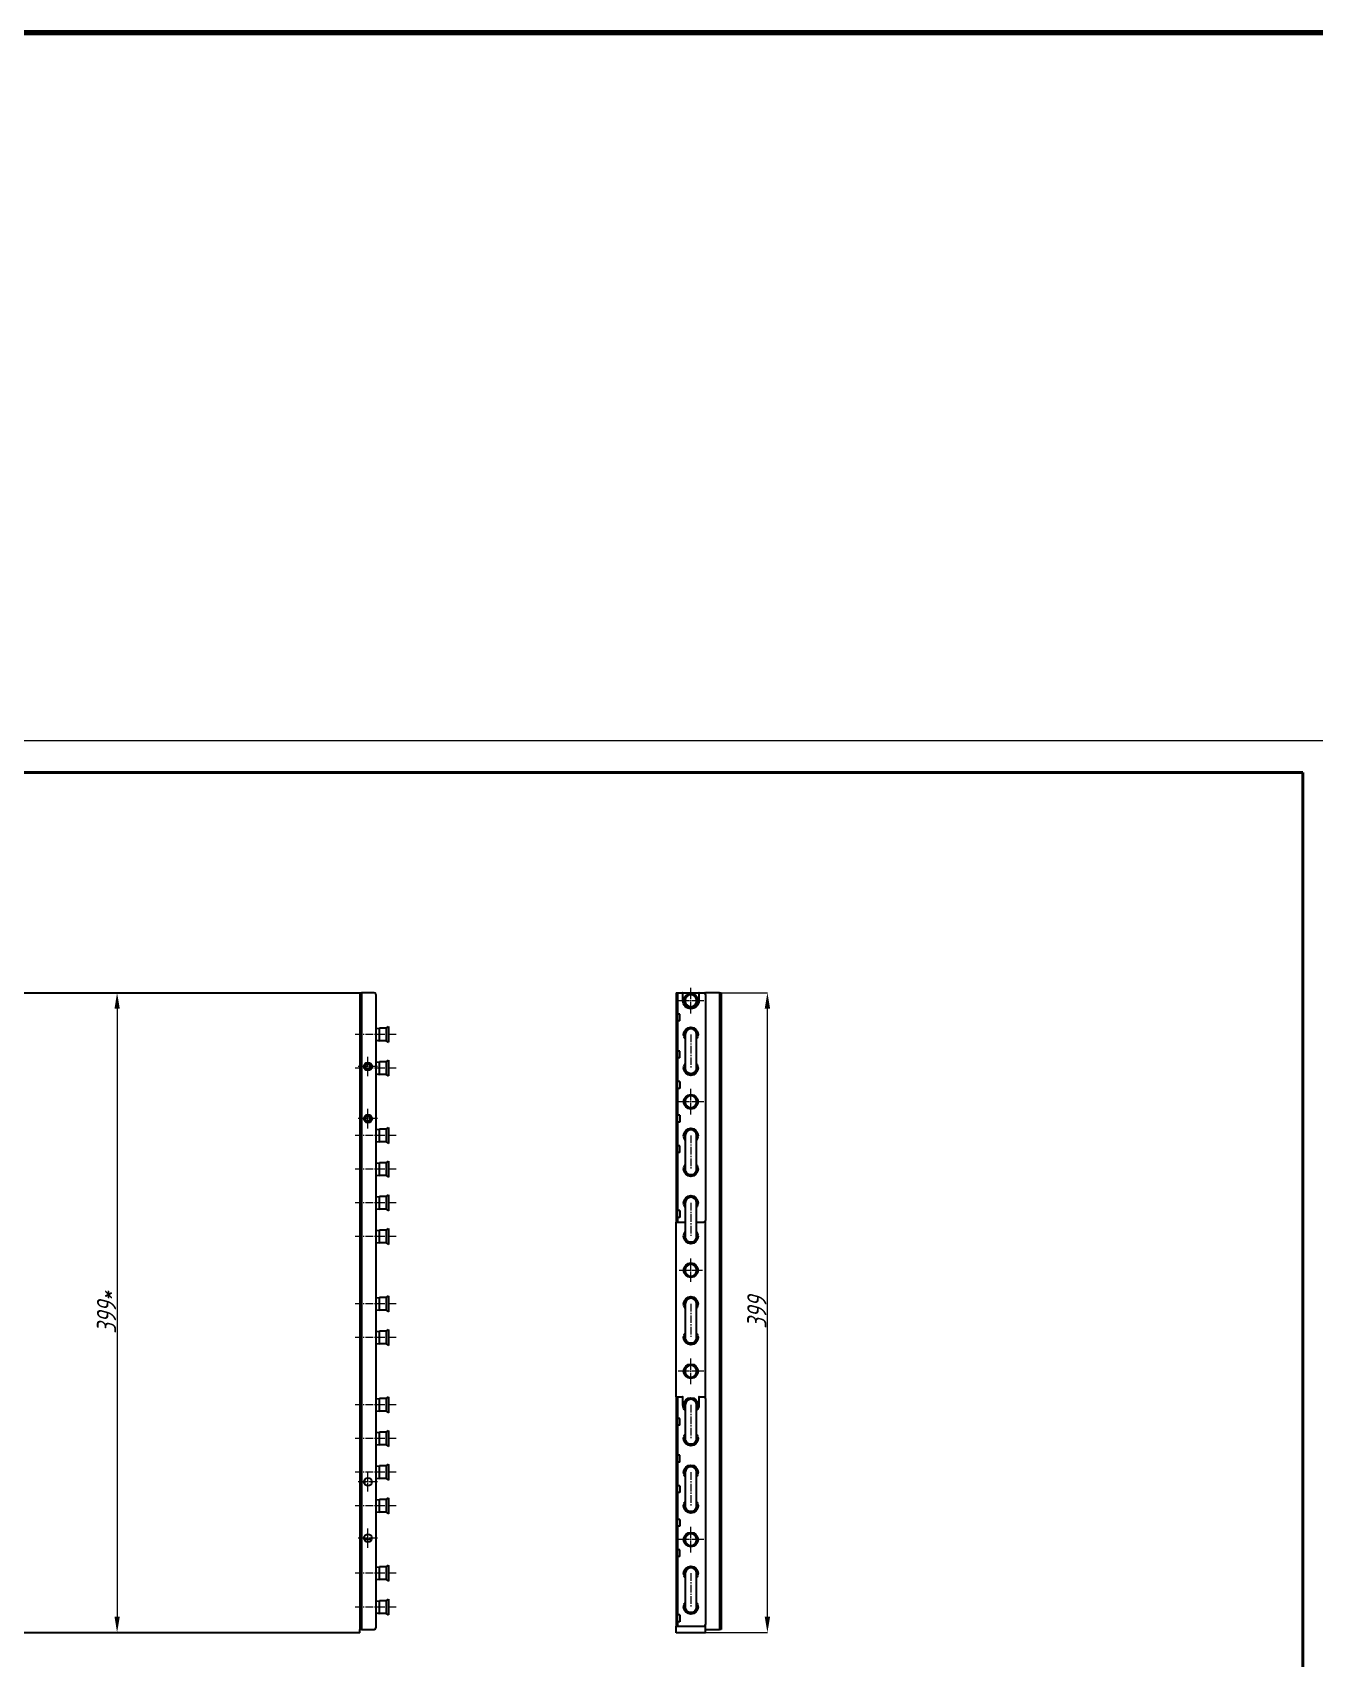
# Model space of a CAD drawing. Header units: millimetres. Extents: x 937859 to 970574, y 987894 to 996517.
# Drawn here: x 940731 to 941530, y 990925 to 991939 of the extents above; entities that cross this region are included whole.
import ezdxf

# ---------------------------------------------------------------- set-up
doc = ezdxf.new("R2010")
doc.units = ezdxf.units.MM
doc.header["$LTSCALE"] = 0.5
for name, pattern in [('CENTER2', [28.575, 19.05, -3.175, 3.175, -3.175]), ('K5LT_BASIC', [0]), ('K5LT_THIN', [0])]:
    doc.linetypes.add(name, pattern=pattern)
for name, color, linetype, lineweight in [('MD_Visible', 7, 'Continuous', 25), ('MD_Visible Narrow', 7, 'Continuous', 25), ('MD_Видимые', 7, 'Continuous', 25)]:
    doc.layers.add(name, color=color, linetype=linetype, lineweight=lineweight)
doc.styles.add('SPRKN023066', font='GOST_A.TTF', dxfattribs={"width": 0.955, "oblique": 15, "height": 12})
doc.dimstyles.new('SPRKN023066', dxfattribs={"dimtxt": 12, "dimasz": 10, "dimexe": 0.1, "dimexo": 0, "dimtad": 1, "dimtxsty": 'SPRKN023066', "dimcen": 2.5, "dimadec": 0, "dimazin": 0, "dimtfac": 1, "dimtmove": 0, "dimatfit": 3, "dimfxl": 1, "dimlwd": 9, "dimlwe": 9, "dimarcsym": 0})

# ---------------------------------------------------------------- blocks, each defined once
blk = doc.blocks.new('*D481')
at = {"color": 0, "lineweight": 9, "transparency": 16777216}
for p, q in [((940783.3, 991340.2), (940783.4, 991340.2)), ((940783.3, 991330.2), (940783.3, 990951.2)), ((940783.3, 990941.2), (940783.4, 990941.2))]:
    blk.add_line(p, q, dxfattribs=at)
at = {"color": 0, "lineweight": 5, "transparency": 16777216}
for points in [[(940781.7, 991330.2), (940785, 991330.2), (940783.3, 991340.2)], [(940781.7, 990951.2), (940785, 990951.2), (940783.3, 990941.2)]]:
    blk.add_solid(points, dxfattribs=at)
at = {"layer": 'Defpoints', "color": 0, "lineweight": 5, "transparency": 16777216}
for p in [(940783.3, 991340.2), (940783.3, 990941.2), (940783.3, 990941.2)]:
    blk.add_point(p, dxfattribs=at)
at = {"color": 0, "transparency": 16777216, "insert": (940776.7, 991140.7), "char_height": 12, "attachment_point": 5, "rotation": 90, "style": 'SPRKN023066'}
blk.add_mtext('399*', dxfattribs=at)
blk = doc.blocks.new('*D483')
at = {"color": 0, "lineweight": 9, "transparency": 16777216}
for p, q in [((941159.1, 991340.2), (941189, 991340.2)), ((941188.9, 990951.2), (941188.9, 991330.2)), ((941150.3, 990941.2), (941189, 990941.2))]:
    blk.add_line(p, q, dxfattribs=at)
at = {"color": 0, "lineweight": 5, "transparency": 16777216}
for points in [[(941187.2, 991330.2), (941190.6, 991330.2), (941188.9, 991340.2)], [(941187.2, 990951.2), (941190.6, 990951.2), (941188.9, 990941.2)]]:
    blk.add_solid(points, dxfattribs=at)
at = {"layer": 'Defpoints', "color": 0, "lineweight": 5, "transparency": 16777216}
for p in [(941159.1, 991340.2), (941188.9, 991340.2), (941150.3, 990941.2)]:
    blk.add_point(p, dxfattribs=at)
at = {"color": 0, "transparency": 16777216, "insert": (941182.3, 991140.7), "char_height": 12, "attachment_point": 5, "rotation": 90, "style": 'SPRKN023066'}
blk.add_mtext('399', dxfattribs=at)
blk = doc.blocks.new('*U570')
at = {"color": 0, "linetype": 'CENTER2', "lineweight": 5, "transparency": 16777216}
for p, q in [((-6.05, 0), (-0.51, 0)), ((0, 0.51), (0, 6.05)), ((0.51, 0), (6.05, 0)), ((0, -6.05), (0, -0.51))]:
    blk.add_line(p, q, dxfattribs=at)
at = {"color": 0, "linetype": 'Continuous', "lineweight": 5, "transparency": 16777216}
for p, q in [((-0.255, 0), (0.255, 0)), ((0, -0.255), (0, 0.255))]:
    blk.add_line(p, q, dxfattribs=at)
blk = doc.blocks.new('*U571')
at = {"color": 0, "linetype": 'CENTER2', "lineweight": 5, "transparency": 16777216}
for p, q in [((-6.05, 0), (-0.51, 0)), ((0, 0.51), (0, 6.05)), ((0.51, 0), (6.05, 0)), ((0, -6.05), (0, -0.51))]:
    blk.add_line(p, q, dxfattribs=at)
at = {"color": 0, "linetype": 'Continuous', "lineweight": 5, "transparency": 16777216}
for p, q in [((-0.255, 0), (0.255, 0)), ((0, -0.255), (0, 0.255))]:
    blk.add_line(p, q, dxfattribs=at)
blk = doc.blocks.new('*U572')
at = {"color": 0, "linetype": 'CENTER2', "lineweight": 5, "transparency": 16777216}
for p, q in [((-6.05, 0), (-0.51, 0)), ((0, 0.51), (0, 6.05)), ((0.51, 0), (6.05, 0)), ((0, -6.05), (0, -0.51))]:
    blk.add_line(p, q, dxfattribs=at)
at = {"color": 0, "linetype": 'Continuous', "lineweight": 5, "transparency": 16777216}
for p, q in [((-0.255, 0), (0.255, 0)), ((0, -0.255), (0, 0.255))]:
    blk.add_line(p, q, dxfattribs=at)
blk = doc.blocks.new('*U573')
at = {"color": 0, "linetype": 'CENTER2', "lineweight": 5, "transparency": 16777216}
for p, q in [((-6.05, 0), (-0.51, 0)), ((0, 0.51), (0, 6.05)), ((0.51, 0), (6.05, 0)), ((0, -6.05), (0, -0.51))]:
    blk.add_line(p, q, dxfattribs=at)
at = {"color": 0, "linetype": 'Continuous', "lineweight": 5, "transparency": 16777216}
for p, q in [((-0.255, 0), (0.255, 0)), ((0, -0.255), (0, 0.255))]:
    blk.add_line(p, q, dxfattribs=at)
blk = doc.blocks.new('*U574')
at = {"color": 0, "linetype": 'CENTER2', "lineweight": 5, "transparency": 16777216}
for p, q in [((-8, 0), (-0.9, 0)), ((0, 0.9), (0, 8)), ((0.9, 0), (8, 0)), ((0, -8), (0, -0.9))]:
    blk.add_line(p, q, dxfattribs=at)
at = {"color": 0, "linetype": 'Continuous', "lineweight": 5, "transparency": 16777216}
for p, q in [((-0.45, 0), (0.45, 0)), ((0, -0.45), (0, 0.45))]:
    blk.add_line(p, q, dxfattribs=at)
blk = doc.blocks.new('*U575')
at = {"color": 0, "linetype": 'CENTER2', "lineweight": 5, "transparency": 16777216}
for p, q in [((-8, 0), (-0.9, 0)), ((0, 0.9), (0, 8)), ((0.9, 0), (8, 0)), ((0, -8), (0, -0.9))]:
    blk.add_line(p, q, dxfattribs=at)
at = {"color": 0, "linetype": 'Continuous', "lineweight": 5, "transparency": 16777216}
for p, q in [((-0.45, 0), (0.45, 0)), ((0, -0.45), (0, 0.45))]:
    blk.add_line(p, q, dxfattribs=at)
blk = doc.blocks.new('*U576')
at = {"color": 0, "linetype": 'CENTER2', "lineweight": 5, "transparency": 16777216}
for p, q in [((-7.2, 0), (-0.74, 0)), ((0, 0.74), (0, 7.2)), ((0.74, 0), (7.2, 0)), ((0, -7.2), (0, -0.74))]:
    blk.add_line(p, q, dxfattribs=at)
at = {"color": 0, "linetype": 'Continuous', "lineweight": 5, "transparency": 16777216}
for p, q in [((-0.37, 0), (0.37, 0)), ((0, -0.37), (0, 0.37))]:
    blk.add_line(p, q, dxfattribs=at)
blk = doc.blocks.new('*U577')
at = {"color": 0, "linetype": 'CENTER2', "lineweight": 5, "transparency": 16777216}
for p, q in [((-8, 0), (-0.9, 0)), ((0, 0.9), (0, 8)), ((0.9, 0), (8, 0)), ((0, -8), (0, -0.9))]:
    blk.add_line(p, q, dxfattribs=at)
at = {"color": 0, "linetype": 'Continuous', "lineweight": 5, "transparency": 16777216}
for p, q in [((-0.45, 0), (0.45, 0)), ((0, -0.45), (0, 0.45))]:
    blk.add_line(p, q, dxfattribs=at)
blk = doc.blocks.new('*U578')
at = {"color": 0, "linetype": 'CENTER2', "lineweight": 5, "transparency": 16777216}
for p, q in [((-8, 0), (-0.9, 0)), ((0, 0.9), (0, 8)), ((0.9, 0), (8, 0)), ((0, -8), (0, -0.9))]:
    blk.add_line(p, q, dxfattribs=at)
at = {"color": 0, "linetype": 'Continuous', "lineweight": 5, "transparency": 16777216}
for p, q in [((-0.45, 0), (0.45, 0)), ((0, -0.45), (0, 0.45))]:
    blk.add_line(p, q, dxfattribs=at)

msp = doc.modelspace()

# ---------------------------------------------------------------- linework, layer by layer
at = {"color": 3, "lineweight": 90}
msp.add_line((940702.749, 991938.878), (943312.879, 991938.878), dxfattribs=at)
at = {"color": 0, "linetype": 'K5LT_THIN', "lineweight": 18}
msp.add_line((939862.749, 991497.536), (941542.749, 991497.536), dxfattribs=at)
at = {"color": 0, "linetype": 'K5LT_BASIC', "lineweight": 40}
for p, q in [((939942.749, 991477.536), (941522.749, 991477.536)), ((941522.749, 991477.536), (941522.749, 990329.536))]:
    msp.add_line(p, q, dxfattribs=at)
at = {"linetype": 'CENTER2', "lineweight": 5, "ltscale": 0.5}
for p, q in [((940957.345, 991314.228), (940931.88, 991314.228)), ((941141.159, 991314.173), (941141.159, 991293.173)), ((940957.345, 991293.228), (940931.88, 991293.228)), ((940957.345, 991251.228), (940931.88, 991251.228)), ((941141.159, 991251.173), (941141.159, 991230.173)), ((940957.345, 991230.228), (940931.88, 991230.228)), ((940957.345, 991209.228), (940931.88, 991209.228)), ((941141.159, 991209.173), (941141.159, 991188.173)), ((940957.345, 991188.228), (940931.88, 991188.228)), ((940957.345, 991146.228), (940931.88, 991146.228)), ((941141.159, 991146.173), (941141.159, 991125.173)), ((940957.345, 991125.228), (940931.88, 991125.228)), ((940957.345, 991083.228), (940931.88, 991083.228)), ((941141.159, 991083.173), (941141.159, 991062.173)), ((940957.345, 991062.228), (940931.88, 991062.228)), ((940957.345, 991041.228), (940931.88, 991041.228)), ((941141.159, 991041.173), (941141.159, 991020.173)), ((940957.345, 991020.228), (940931.88, 991020.228)), ((940957.345, 990978.228), (940931.88, 990978.228)), ((941141.159, 990978.173), (941141.159, 990957.173)), ((940957.345, 990957.173), (940931.88, 990957.173))]:
    msp.add_line(p, q, dxfattribs=at)
at = {"color": 0}
for p, q in [((940944.891, 991310.518), (940944.891, 991317.918)), ((940947.044, 991310.258), (940947.044, 991318.18)), ((940951.044, 991318.18), (940951.044, 991310.258)), ((940952.544, 991318.777), (940952.544, 991319.187)), ((940944.891, 991289.518), (940944.891, 991296.918)), ((940947.044, 991289.258), (940947.044, 991297.18)), ((940951.044, 991297.18), (940951.044, 991289.258)), ((940952.544, 991297.777), (940952.544, 991298.187)), ((940944.891, 991247.518), (940944.891, 991254.918)), ((940947.044, 991247.258), (940947.044, 991255.18)), ((940951.044, 991255.18), (940951.044, 991247.258)), ((940952.544, 991255.777), (940952.544, 991256.187)), ((940944.891, 991226.518), (940944.891, 991233.918)), ((940947.044, 991226.258), (940947.044, 991234.18)), ((940951.044, 991234.18), (940951.044, 991226.258)), ((940952.544, 991234.777), (940952.544, 991235.187)), ((940944.891, 991205.518), (940944.891, 991212.918)), ((940947.044, 991205.258), (940947.044, 991213.18)), ((940951.044, 991213.18), (940951.044, 991205.258)), ((940952.544, 991213.777), (940952.544, 991214.187)), ((940944.891, 991184.518), (940944.891, 991191.918)), ((940947.044, 991184.258), (940947.044, 991192.18)), ((940951.044, 991192.18), (940951.044, 991184.258)), ((940952.544, 991192.777), (940952.544, 991193.187)), ((940952.544, 991150.777), (940952.544, 991151.187)), ((940944.891, 991142.518), (940944.891, 991149.918)), ((940947.044, 991142.258), (940947.044, 991150.18)), ((940951.044, 991150.18), (940951.044, 991142.258)), ((940944.891, 991121.518), (940944.891, 991128.918)), ((940947.044, 991121.258), (940947.044, 991129.18)), ((940951.044, 991129.18), (940951.044, 991121.258)), ((940952.544, 991129.777), (940952.544, 991130.187)), ((940944.891, 991079.518), (940944.891, 991086.918)), ((940947.044, 991079.258), (940947.044, 991087.18)), ((940951.044, 991087.18), (940951.044, 991079.258)), ((940952.544, 991087.777), (940952.544, 991088.187)), ((940944.891, 991058.518), (940944.891, 991065.918)), ((940947.044, 991058.258), (940947.044, 991066.18)), ((940951.044, 991066.18), (940951.044, 991058.258)), ((940952.544, 991066.777), (940952.544, 991067.187)), ((940944.891, 991037.518), (940944.891, 991044.918)), ((940947.044, 991037.258), (940947.044, 991045.18)), ((940951.044, 991045.18), (940951.044, 991037.258)), ((940952.544, 991045.777), (940952.544, 991046.187)), ((940944.891, 991016.518), (940944.891, 991023.918)), ((940947.044, 991016.258), (940947.044, 991024.18)), ((940951.044, 991024.18), (940951.044, 991016.258)), ((940952.544, 991024.777), (940952.544, 991025.187)), ((940944.891, 990974.518), (940944.891, 990981.918)), ((940947.044, 990974.258), (940947.044, 990982.18)), ((940951.044, 990982.18), (940951.044, 990974.258)), ((940952.544, 990982.777), (940952.544, 990983.187)), ((940944.891, 990953.463), (940944.891, 990960.863)), ((940947.044, 990953.203), (940947.044, 990961.125)), ((940951.044, 990961.125), (940951.044, 990953.203)), ((940952.544, 990961.722), (940952.544, 990962.132))]:
    msp.add_line(p, q, dxfattribs=at)
at = {"layer": 'MD_Visible', "extrusion": (0, 1, 0)}
for p, q in [((940263.744, 991340.173), (940934.744, 991340.173)), ((940934.744, 991340.173), (940934.744, 990943.173)), ((940934.744, 991340.173), (940935.744, 991340.173)), ((940943.744, 991340.173), (940935.744, 991340.173)), ((940944.744, 991339.173), (940944.744, 990944.173)), ((941132.059, 991340.173), (941132.659, 991340.173)), ((941132.059, 991340.173), (941132.059, 991339.173)), ((941132.059, 991339.173), (941132.059, 991198.173)), ((941132.659, 991340.173), (941132.859, 991340.173)), ((941132.659, 991339.173), (941132.659, 991340.173)), ((941132.659, 991339.173), (941132.659, 991198.173)), ((941132.859, 991340.173), (941135.959, 991340.173)), ((941135.959, 991340.173), (941146.359, 991340.173)), ((941136.159, 991335.173), (941136.159, 991339.973)), ((941146.159, 991339.973), (941146.159, 991335.173)), ((941146.359, 991340.173), (941149.259, 991340.173)), ((941149.259, 991340.173), (941150.259, 991340.173)), ((941159.059, 991340.173), (941150.259, 991340.173)), ((941150.259, 991339.173), (941150.259, 991340.173)), ((941150.259, 991339.173), (941150.259, 991198.173)), ((941159.059, 991340.173), (941160.059, 991340.173)), ((941160.059, 991340.173), (941160.059, 990943.173)), ((941134.359, 991326.773), (941132.859, 991326.773)), ((941134.359, 991322.573), (941134.359, 991326.773)), ((940952.544, 991319.078), (940952.544, 991309.268)), ((941134.359, 991322.573), (941132.859, 991322.573)), ((941137.659, 991314.173), (941137.659, 991303.673)), ((941144.659, 991303.673), (941144.659, 991314.173)), ((941134.359, 991303.773), (941132.859, 991303.773)), ((941134.359, 991299.573), (941134.359, 991303.773)), ((941137.659, 991303.673), (941137.659, 991293.173)), ((941144.659, 991293.173), (941144.659, 991303.673)), ((940952.544, 991298.078), (940952.544, 991288.268)), ((941134.359, 991299.573), (941132.859, 991299.573)), ((941134.359, 991284.78), (941132.859, 991284.78)), ((941134.359, 991284.78), (941134.359, 991280.565)), ((941134.359, 991280.565), (941132.859, 991280.565)), ((941134.359, 991263.773), (941132.859, 991263.773)), ((941134.359, 991263.773), (941134.359, 991259.573)), ((940952.544, 991256.078), (940952.544, 991246.268)), ((941134.359, 991259.573), (941132.859, 991259.573)), ((941134.359, 991244.773), (941132.859, 991244.773)), ((941134.359, 991240.573), (941134.359, 991244.773)), ((941137.659, 991251.173), (941137.659, 991240.673)), ((941144.659, 991240.673), (941144.659, 991251.173)), ((940952.544, 991235.078), (940952.544, 991225.268)), ((941134.359, 991240.573), (941132.859, 991240.573)), ((941137.659, 991240.673), (941137.659, 991230.173)), ((941144.659, 991230.173), (941144.659, 991240.673)), ((940952.544, 991214.078), (940952.544, 991204.268)), ((941134.359, 991204.323), (941132.859, 991204.323)), ((941134.359, 991204.323), (941134.359, 991200.023)), ((941137.659, 991209.173), (941137.659, 991198.673)), ((941144.659, 991198.673), (941144.659, 991209.173)), ((940952.544, 991193.078), (940952.544, 991183.268)), ((941132.059, 991198.173), (941132.059, 991197.173)), ((941132.059, 991088.173), (941132.059, 991197.173)), ((941132.659, 991197.173), (941132.059, 991197.173)), ((941132.659, 991197.173), (941132.659, 991198.173)), ((941132.659, 991197.173), (941132.859, 991197.173)), ((941134.359, 991200.023), (941132.859, 991200.023)), ((941132.859, 991197.173), (941137.659, 991197.173)), ((941137.659, 991198.673), (941137.659, 991188.173)), ((941144.659, 991188.173), (941144.659, 991198.673)), ((941144.659, 991197.173), (941149.259, 991197.173)), ((941150.259, 991087.173), (941150.259, 991198.173)), ((940952.544, 991151.078), (940952.544, 991141.268)), ((941137.659, 991146.173), (941137.659, 991135.673)), ((941144.659, 991135.673), (941144.659, 991146.173)), ((941137.659, 991135.673), (941137.659, 991125.173)), ((941144.659, 991125.173), (941144.659, 991135.673)), ((940952.544, 991130.078), (940952.544, 991120.268)), ((940952.544, 991088.078), (940952.544, 991078.268)), ((941132.059, 991088.173), (941132.059, 991087.173)), ((941132.059, 991088.173), (941132.659, 991088.173)), ((941132.059, 991087.173), (941132.059, 990946.173)), ((941132.659, 991087.173), (941132.659, 991088.173)), ((941132.659, 991088.173), (941132.859, 991088.173)), ((941132.659, 991087.173), (941132.659, 990946.173)), ((941132.859, 991088.173), (941135.959, 991088.173)), ((941136.159, 991083.173), (941136.159, 991087.973)), ((941136.159, 991083.173), (941136.159, 991087.973)), ((941137.659, 991083.173), (941137.659, 991072.673)), ((941144.659, 991072.673), (941144.659, 991083.173)), ((941146.159, 991087.973), (941146.159, 991083.173)), ((941146.159, 991087.973), (941146.159, 991083.173)), ((941146.359, 991088.173), (941149.259, 991088.173)), ((941150.259, 991087.173), (941150.259, 990946.173)), ((941134.359, 991074.773), (941132.859, 991074.773)), ((941134.359, 991070.573), (941132.859, 991070.573)), ((941134.359, 991070.573), (941134.359, 991074.773)), ((941137.659, 991072.673), (941137.659, 991062.173)), ((941144.659, 991062.173), (941144.659, 991072.673)), ((940952.544, 991067.078), (940952.544, 991057.268)), ((941134.359, 991051.773), (941132.859, 991051.773)), ((941134.359, 991047.573), (941134.359, 991051.773)), ((940952.544, 991046.078), (940952.544, 991036.268)), ((941134.359, 991047.573), (941132.859, 991047.573)), ((941137.659, 991041.173), (941137.659, 991030.673)), ((941144.659, 991030.673), (941144.659, 991041.173)), ((940937.744, 991033.673), (940937.744, 991036.673)), ((941134.359, 991032.78), (941132.859, 991032.78)), ((941134.359, 991032.78), (941134.359, 991028.565)), ((941137.659, 991030.673), (941137.659, 991020.173)), ((941144.659, 991020.173), (941144.659, 991030.673)), ((940952.544, 991025.078), (940952.544, 991015.268)), ((941134.359, 991028.565), (941132.859, 991028.565)), ((941134.359, 991011.773), (941132.859, 991011.773)), ((941134.359, 991011.773), (941134.359, 991007.573)), ((941134.359, 991007.573), (941132.859, 991007.573)), ((941134.359, 990992.773), (941132.859, 990992.773)), ((941134.359, 990988.573), (941132.859, 990988.573)), ((941134.359, 990988.573), (941134.359, 990992.773)), ((940952.544, 990983.078), (940952.544, 990973.268)), ((941137.659, 990978.173), (941137.659, 990967.673)), ((941144.659, 990967.673), (941144.659, 990978.173)), ((940952.544, 990962.023), (940952.544, 990952.213)), ((941137.659, 990967.673), (941137.659, 990957.173)), ((941144.659, 990957.173), (941144.659, 990967.673)), ((941134.359, 990952.323), (941132.859, 990952.323)), ((941134.359, 990948.023), (941132.859, 990948.023)), ((941134.359, 990952.323), (941134.359, 990948.023)), ((940934.744, 990941.173), (940263.744, 990941.173)), ((940935.744, 990943.173), (940934.744, 990943.173)), ((940934.744, 990941.173), (940934.744, 990943.173)), ((940935.744, 990943.173), (940943.744, 990943.173)), ((941132.059, 990946.173), (941132.059, 990945.173)), ((941132.659, 990945.173), (941132.059, 990945.173)), ((941132.059, 990941.173), (941132.059, 990945.173)), ((941150.259, 990941.173), (941132.059, 990941.173)), ((941132.659, 990945.173), (941132.659, 990946.173)), ((941132.659, 990945.173), (941132.859, 990945.173)), ((941132.859, 990945.173), (941149.259, 990945.173)), ((941150.259, 990941.173), (941150.259, 990946.173)), ((941150.259, 990943.173), (941159.059, 990943.173)), ((941160.059, 990943.173), (941159.059, 990943.173))]:
    msp.add_line(p, q, dxfattribs=at)
at = {"layer": 'MD_Visible'}
for centre, radius, start, end in [((940943.744, 991339.173), 1, 0, 90), ((941135.959, 991339.973), 0.2, 0, 90), ((941141.159, 991335.173), 3.7, 0, 180), ((941141.159, 991335.173), 3.7, 180, 0), ((941146.359, 991339.973), 0.2, 90, 180), ((941149.259, 991339.173), 1, 0, 90), ((941141.159, 991314.173), 3.7, 0, 180), ((941141.159, 991314.173), 3.7, 180, 198.924644), ((941141.159, 991314.173), 3.5, 90, 180), ((941141.159, 991314.173), 3.5, 0, 90), ((941141.159, 991314.173), 3.7, 341.075356, 0), ((940939.744, 991294.173), 1.55, 0, 180), ((940939.744, 991294.173), 1.55, 180, 0), ((941141.159, 991293.173), 3.7, 161.075356, 180), ((941141.159, 991293.173), 3.7, 180, 0), ((941141.159, 991293.173), 3.7, 0, 18.924644), ((941141.159, 991272.173), 3.7, 0, 180), ((940939.744, 991261.673), 1.55, 90, 180), ((940939.744, 991261.673), 1.55, 0, 90), ((941141.159, 991272.173), 3.7, 180, 0), ((940939.744, 991261.673), 1.55, 180, 270), ((940939.744, 991261.673), 1.55, 270, 0), ((941141.159, 991251.173), 3.7, 0, 180), ((941141.159, 991251.173), 3.5, 90, 180), ((941141.159, 991251.173), 3.5, 0, 90), ((941141.159, 991251.173), 3.7, 180, 198.924644), ((941141.159, 991251.173), 3.7, 341.075356, 0), ((941141.159, 991230.173), 3.7, 161.075356, 180), ((941141.159, 991230.173), 3.7, 180, 0), ((941141.159, 991230.173), 3.7, 0, 18.924644), ((941141.159, 991209.173), 3.7, 0, 180), ((941141.159, 991209.173), 3.5, 90, 180), ((941141.159, 991209.173), 3.5, 0, 90), ((941141.159, 991209.173), 3.7, 180, 198.924644), ((941141.159, 991209.173), 3.7, 341.075356, 0), ((941149.259, 991198.173), 1, 270, 0), ((941141.159, 991188.173), 3.7, 161.075356, 180), ((941141.159, 991188.173), 3.7, 180, 0), ((941141.159, 991188.173), 3.7, 0, 18.924644), ((941141.159, 991167.173), 3.7, 0, 180), ((941141.159, 991167.173), 3.7, 180, 0), ((941141.159, 991146.173), 3.7, 0, 180), ((941141.159, 991146.173), 3.7, 180, 198.924644), ((941141.159, 991146.173), 3.5, 90, 180), ((941141.159, 991146.173), 3.5, 0, 90), ((941141.159, 991146.173), 3.7, 341.075356, 0), ((941141.159, 991125.173), 3.7, 161.075356, 180), ((941141.159, 991125.173), 3.7, 180, 0), ((941141.159, 991125.173), 3.7, 0, 18.924644), ((941141.159, 991104.173), 3.7, 0, 180), ((941141.159, 991104.173), 3.7, 180, 0), ((941135.959, 991087.973), 0.2, 0, 90), ((941135.959, 991087.973), 0.2, 0, 90), ((941141.159, 991083.173), 3.7, 0, 180), ((941141.159, 991083.173), 3.7, 180, 198.924644), ((941141.159, 991083.173), 3.5, 90, 180), ((941141.159, 991083.173), 3.5, 0, 90), ((941141.159, 991083.173), 3.7, 341.075356, 0), ((941146.359, 991087.973), 0.2, 90, 180), ((941146.359, 991087.973), 0.2, 90, 180), ((941149.259, 991087.173), 1, 0, 90), ((941141.159, 991062.173), 3.7, 161.075356, 180), ((941141.159, 991062.173), 3.7, 180, 0), ((941141.159, 991062.173), 3.7, 0, 18.924644), ((941141.159, 991041.173), 3.7, 0, 180), ((941141.159, 991041.173), 3.7, 180, 198.924644), ((941141.159, 991041.173), 3.5, 90, 180), ((941141.159, 991041.173), 3.5, 0, 90), ((941141.159, 991041.173), 3.7, 341.075356, 0), ((941141.159, 991020.173), 3.7, 161.075356, 180), ((941141.159, 991020.173), 3.7, 180, 0), ((941141.159, 991020.173), 3.7, 0, 18.924644), ((941141.159, 990999.173), 3.7, 0, 180), ((941141.159, 990999.173), 3.7, 180, 0), ((941141.159, 990978.173), 3.7, 0, 180), ((941141.159, 990978.173), 3.5, 90, 180), ((941141.159, 990978.173), 3.5, 0, 90), ((941141.159, 990978.173), 3.7, 180, 198.924644), ((941141.159, 990978.173), 3.7, 341.075356, 0), ((941141.159, 990957.173), 3.7, 161.075356, 180), ((941141.159, 990957.173), 3.7, 0, 18.924644), ((941141.159, 990957.173), 3.7, 180, 0), ((940943.744, 990944.173), 1, 270, 0), ((941149.259, 990946.173), 1, 270, 0)]:
    msp.add_arc(centre, radius, start, end, dxfattribs=at)
at = {"layer": 'MD_Visible', "extrusion": (2.3159e-16, -7.42256e-42, -1)}
for centre in [(-941141.159, 991335.173), (-941141.159, 991083.173)]:
    msp.add_arc(centre, 5, 314.427004, 0, dxfattribs=at)
at = {"layer": 'MD_Visible', "extrusion": (1.22465e-16, 0, -1)}
for centre, radius, start, end in [((-941141.159, 991335.173), 5, 180, 0), ((-941141.159, 991293.173), 3.5, 270, 0), ((-941141.159, 991293.173), 3.5, 180, 270), ((-941141.159, 991230.173), 3.5, 270, 0), ((-941141.159, 991230.173), 3.5, 180, 270), ((-941141.159, 991188.173), 3.5, 270, 0), ((-941141.159, 991188.173), 3.5, 180, 270), ((-941141.159, 991125.173), 3.5, 270, 0), ((-941141.159, 991125.173), 3.5, 180, 270), ((-941141.159, 991083.173), 5, 314.427004, 0), ((-941141.159, 991083.173), 5, 180, 225.572996), ((-941141.159, 991062.173), 3.5, 270, 0), ((-941141.159, 991062.173), 3.5, 180, 270), ((-940939.744, 991035.173), 2.5, 0, 180), ((-940939.744, 991035.173), 2.5, 180, 0), ((-941141.159, 991020.173), 3.5, 270, 0), ((-941141.159, 991020.173), 3.5, 180, 270), ((-940939.744, 991000.173), 2.5, 0, 180), ((-940939.744, 991000.173), 2.5, 180, 0), ((-941141.159, 990957.173), 3.5, 270, 0), ((-941141.159, 990957.173), 3.5, 180, 270)]:
    msp.add_arc(centre, radius, start, end, dxfattribs=at)
at = {"layer": 'MD_Visible', "extrusion": (2.3159e-16, -2.48109e-42, -1)}
for centre in [(-941141.159, 991335.173), (-941141.159, 991083.173)]:
    msp.add_arc(centre, 5, 180, 225.572996, dxfattribs=at)
at = {"layer": 'MD_Visible', "extrusion": (2.3159e-16, 0, -1)}
for centre, start, end in [((-941132.859, 991326.973), 270, 0), ((-941132.859, 991322.373), 0, 90), ((-941132.859, 991303.973), 270, 0), ((-941132.859, 991299.373), 0, 90), ((-941132.859, 991280.365), 0, 90), ((-941132.859, 991263.973), 270, 0), ((-941132.859, 991259.373), 0, 90), ((-941132.859, 991240.373), 0, 90), ((-941132.859, 991199.823), 0, 90), ((-941132.859, 991074.973), 270, 0), ((-941132.859, 991070.373), 0, 90), ((-941132.859, 991051.973), 270, 0), ((-941132.859, 991047.373), 0, 90), ((-941132.859, 991028.365), 0, 90), ((-941132.859, 991011.973), 270, 0), ((-941132.859, 991007.373), 0, 90), ((-941132.859, 990988.373), 0, 90), ((-941132.859, 990947.823), 0, 90)]:
    msp.add_arc(centre, 0.2, start, end, dxfattribs=at)
at = {"layer": 'MD_Visible', "extrusion": (2.3159e-16, 2.00511e-68, -1)}
for centre in [(-941132.859, 991284.98), (-941132.859, 991244.973), (-941132.859, 991204.523), (-941132.859, 991032.98), (-941132.859, 990992.973), (-941132.859, 990952.523)]:
    msp.add_arc(centre, 0.2, 270, 0, dxfattribs=at)
at = {"layer": 'MD_Visible Narrow', "extrusion": (0, 1, 0)}
for p, q in [((940935.744, 991340.173), (940935.744, 990943.173)), ((941132.659, 991339.173), (941132.059, 991339.173)), ((941132.859, 991340.173), (941132.859, 991326.773)), ((941159.059, 991340.173), (941159.059, 990943.173)), ((941132.659, 991324.673), (941132.859, 991324.673)), ((941132.859, 991324.673), (941132.859, 991326.773)), ((941132.859, 991322.573), (941132.859, 991324.673)), ((941132.859, 991322.573), (941132.859, 991303.773)), ((941132.859, 991301.673), (941132.859, 991303.773)), ((940938.194, 991294.173), (940937.194, 991294.173)), ((940941.294, 991294.173), (940942.294, 991294.173)), ((941132.659, 991301.673), (941132.859, 991301.673)), ((941132.859, 991299.573), (941132.859, 991301.673)), ((941132.859, 991299.573), (941132.859, 991284.78)), ((941132.659, 991282.673), (941132.859, 991282.673)), ((941132.859, 991282.673), (941132.859, 991284.78)), ((941132.859, 991280.565), (941132.859, 991282.673)), ((941132.859, 991280.565), (941132.859, 991263.773)), ((941132.859, 991261.673), (941132.859, 991263.773)), ((940938.194, 991261.673), (940937.194, 991261.673)), ((940941.294, 991261.673), (940942.294, 991261.673)), ((941132.659, 991261.673), (941132.859, 991261.673)), ((941132.859, 991259.573), (941132.859, 991261.673)), ((941132.859, 991259.573), (941132.859, 991244.773)), ((941132.659, 991242.673), (941132.859, 991242.673)), ((941132.859, 991242.673), (941132.859, 991244.773)), ((941132.859, 991240.573), (941132.859, 991242.673)), ((941132.859, 991240.573), (941132.859, 991204.323)), ((941132.659, 991202.173), (941132.859, 991202.173)), ((941132.859, 991202.173), (941132.859, 991204.323)), ((941132.859, 991200.023), (941132.859, 991202.173)), ((941132.059, 991198.173), (941132.659, 991198.173)), ((941132.859, 991200.023), (941132.859, 991197.173)), ((941132.659, 991087.173), (941132.059, 991087.173)), ((941132.859, 991088.173), (941132.859, 991074.773)), ((941132.659, 991072.673), (941132.859, 991072.673)), ((941132.859, 991072.673), (941132.859, 991074.773)), ((941132.859, 991070.573), (941132.859, 991072.673)), ((941132.859, 991070.573), (941132.859, 991051.773)), ((941136.659, 991062.173), (941137.459, 991062.173)), ((941145.659, 991062.173), (941144.859, 991062.173)), ((941132.659, 991049.673), (941132.859, 991049.673)), ((941132.859, 991049.673), (941132.859, 991051.773)), ((941132.859, 991047.573), (941132.859, 991049.673)), ((941132.859, 991047.573), (941132.859, 991032.78)), ((941136.659, 991041.173), (941137.459, 991041.173)), ((941145.659, 991041.173), (941144.859, 991041.173)), ((941132.659, 991030.673), (941132.859, 991030.673)), ((941132.859, 991030.673), (941132.859, 991032.78)), ((941132.859, 991028.565), (941132.859, 991030.673)), ((941132.859, 991028.565), (941132.859, 991011.773)), ((941136.659, 991020.173), (941137.459, 991020.173)), ((941145.659, 991020.173), (941144.859, 991020.173)), ((941132.659, 991009.673), (941132.859, 991009.673)), ((941132.859, 991009.673), (941132.859, 991011.773)), ((941132.859, 991007.573), (941132.859, 991009.673)), ((940942.036, 990999.173), (940937.453, 990999.173)), ((941132.859, 991007.573), (941132.859, 990992.773)), ((941132.659, 990990.673), (941132.859, 990990.673)), ((941132.859, 990990.673), (941132.859, 990992.773)), ((941132.859, 990988.573), (941132.859, 990990.673)), ((941132.859, 990988.573), (941132.859, 990952.323)), ((941136.659, 990978.173), (941137.459, 990978.173)), ((941145.659, 990978.173), (941144.859, 990978.173)), ((941132.659, 990950.173), (941132.859, 990950.173)), ((941132.859, 990950.173), (941132.859, 990952.323)), ((941132.859, 990948.023), (941132.859, 990950.173)), ((941132.859, 990948.023), (941132.859, 990945.173)), ((941136.659, 990957.173), (941137.434, 990957.173)), ((941136.659, 990957.173), (941137.459, 990957.173)), ((941145.659, 990957.173), (941144.859, 990957.173)), ((941145.659, 990957.173), (941144.885, 990957.173)), ((941132.059, 990946.173), (941132.659, 990946.173))]:
    msp.add_line(p, q, dxfattribs=at)
at = {"layer": 'MD_Visible Narrow', "extrusion": (1.22465e-16, 0, -1)}
for centre, radius, start, end in [((-941141.159, 991335.173), 4.5, 0, 180), ((-941141.159, 991335.173), 4.5, 180, 0), ((-941141.159, 991314.173), 4.5, 0, 180), ((-941141.159, 991314.173), 4.5, 321.057559, 0), ((-941141.159, 991314.173), 4.5, 180, 218.942441), ((-940939.744, 991294.173), 2.55, 0, 180), ((-940939.744, 991294.173), 2.55, 180, 0), ((-941141.159, 991293.173), 4.5, 0, 38.942441), ((-941141.159, 991293.173), 4.5, 180, 0), ((-941141.159, 991293.173), 4.5, 141.057559, 180), ((-941141.159, 991272.173), 4.5, 0, 180), ((-940939.744, 991261.673), 2.55, 0, 180), ((-941141.159, 991272.173), 4.5, 180, 0), ((-940939.744, 991261.673), 2.55, 180, 0), ((-941141.159, 991251.173), 4.5, 0, 180), ((-941141.159, 991251.173), 4.5, 321.057559, 0), ((-941141.159, 991251.173), 4.5, 180, 218.942441), ((-941141.159, 991230.173), 4.5, 0, 38.942441), ((-941141.159, 991230.173), 4.5, 141.057559, 180), ((-941141.159, 991230.173), 4.5, 180, 0), ((-941141.159, 991209.173), 4.5, 0, 180), ((-941141.159, 991209.173), 4.5, 321.057559, 0), ((-941141.159, 991209.173), 4.5, 180, 218.942441), ((-941141.159, 991188.173), 4.5, 0, 38.942441), ((-941141.159, 991188.173), 4.5, 180, 0), ((-941141.159, 991188.173), 4.5, 141.057559, 180), ((-941141.159, 991167.173), 4.5, 0, 180), ((-941141.159, 991167.173), 4.5, 180, 0), ((-941141.159, 991146.173), 4.5, 0, 180), ((-941141.159, 991146.173), 4.5, 321.057559, 0), ((-941141.159, 991146.173), 4.5, 180, 218.942441), ((-941141.159, 991125.173), 4.5, 0, 38.942441), ((-941141.159, 991125.173), 4.5, 180, 0), ((-941141.159, 991125.173), 4.5, 141.057559, 180), ((-941141.159, 991104.173), 4.5, 0, 180), ((-941141.159, 991104.173), 4.5, 180, 0), ((-941141.159, 991083.173), 4.5, 0, 180), ((-941141.159, 991083.173), 4.5, 321.057559, 0), ((-941141.159, 991083.173), 4.5, 180, 218.942441), ((-941141.159, 991062.173), 4.5, 0, 38.942441), ((-941141.159, 991062.173), 4.5, 180, 0), ((-941141.159, 991062.173), 4.5, 141.057559, 180), ((-941141.159, 991041.173), 4.5, 0, 180), ((-941141.159, 991041.173), 4.5, 321.057559, 0), ((-941141.159, 991041.173), 4.5, 180, 218.942441), ((-941141.159, 991020.173), 4.5, 0, 38.942441), ((-941141.159, 991020.173), 4.5, 180, 0), ((-941141.159, 991020.173), 4.5, 141.057559, 180), ((-941141.159, 990999.173), 4.5, 0, 180), ((-941141.159, 990999.173), 4.5, 180, 0), ((-941141.159, 990978.173), 4.5, 0, 180), ((-941141.159, 990978.173), 4.5, 321.057559, 0), ((-941141.159, 990978.173), 4.5, 180, 218.942441), ((-941141.159, 990957.173), 4.5, 0, 38.942441), ((-941141.159, 990957.173), 4.5, 141.057559, 180), ((-941141.159, 990957.173), 4.5, 180, 0)]:
    msp.add_arc(centre, radius, start, end, dxfattribs=at)
at = {"layer": 'MD_Visible Narrow', "extrusion": (2.3159e-16, -7.42009e-42, -1)}
msp.add_arc((-941141.159, 990957.173), 4.5, 0, 38.942441, dxfattribs=at)
at = {"layer": 'MD_Visible Narrow'}
for start, end in [(159.967019, 180), (0, 20.032981), (180, 0)]:
    msp.add_arc((941141.159, 990957.173), 3.725, start, end, dxfattribs=at)
at = {"layer": 'MD_Visible Narrow', "extrusion": (2.3159e-16, -3.13196e-42, -1)}
msp.add_arc((-941141.159, 990957.173), 4.5, 141.057559, 180, dxfattribs=at)
at = {"layer": 'MD_Visible Narrow', "extrusion": (2.3159e-16, -5.38739e-42, -1)}
msp.add_arc((-941141.159, 990957.173), 4.5, 180, 0, dxfattribs=at)
at = {"layer": 'MD_Видимые'}
for p, q in [((940944.744, 991317.918), (940944.891, 991317.918)), ((940944.891, 991317.918), (940947.044, 991318.18)), ((940951.044, 991318.18), (940947.044, 991318.18)), ((940951.044, 991318.18), (940952.544, 991319.187)), ((940944.744, 991310.518), (940944.891, 991310.518)), ((940944.891, 991310.518), (940947.044, 991310.258)), ((940951.044, 991310.258), (940947.044, 991310.258)), ((940951.044, 991310.258), (940952.544, 991309.268)), ((940944.744, 991296.918), (940944.891, 991296.918)), ((940944.891, 991296.918), (940947.044, 991297.18)), ((940951.044, 991297.18), (940947.044, 991297.18)), ((940951.044, 991297.18), (940952.544, 991298.187)), ((940944.744, 991289.518), (940944.891, 991289.518)), ((940944.891, 991289.518), (940947.044, 991289.258)), ((940951.044, 991289.258), (940947.044, 991289.258)), ((940951.044, 991289.258), (940952.544, 991288.268)), ((940944.744, 991254.918), (940944.891, 991254.918)), ((940944.891, 991254.918), (940947.044, 991255.18)), ((940951.044, 991255.18), (940947.044, 991255.18)), ((940951.044, 991255.18), (940952.544, 991256.187)), ((940944.744, 991247.518), (940944.891, 991247.518)), ((940944.891, 991247.518), (940947.044, 991247.258)), ((940951.044, 991247.258), (940947.044, 991247.258)), ((940951.044, 991247.258), (940952.544, 991246.268)), ((940944.744, 991233.918), (940944.891, 991233.918)), ((940944.891, 991233.918), (940947.044, 991234.18)), ((940951.044, 991234.18), (940947.044, 991234.18)), ((940951.044, 991234.18), (940952.544, 991235.187)), ((940944.744, 991226.518), (940944.891, 991226.518)), ((940944.891, 991226.518), (940947.044, 991226.258)), ((940951.044, 991226.258), (940947.044, 991226.258)), ((940951.044, 991226.258), (940952.544, 991225.268)), ((940944.744, 991212.918), (940944.891, 991212.918)), ((940944.891, 991212.918), (940947.044, 991213.18)), ((940951.044, 991213.18), (940947.044, 991213.18)), ((940951.044, 991213.18), (940952.544, 991214.187)), ((940944.744, 991205.518), (940944.891, 991205.518)), ((940944.891, 991205.518), (940947.044, 991205.258)), ((940951.044, 991205.258), (940947.044, 991205.258)), ((940951.044, 991205.258), (940952.544, 991204.268)), ((940944.744, 991191.918), (940944.891, 991191.918)), ((940944.891, 991191.918), (940947.044, 991192.18)), ((940951.044, 991192.18), (940947.044, 991192.18)), ((940951.044, 991192.18), (940952.544, 991193.187)), ((940944.744, 991184.518), (940944.891, 991184.518)), ((940944.891, 991184.518), (940947.044, 991184.258)), ((940951.044, 991184.258), (940947.044, 991184.258)), ((940951.044, 991184.258), (940952.544, 991183.268)), ((940951.044, 991150.18), (940952.544, 991151.187)), ((940944.744, 991149.918), (940944.891, 991149.918)), ((940944.744, 991142.518), (940944.891, 991142.518)), ((940944.891, 991149.918), (940947.044, 991150.18)), ((940944.891, 991142.518), (940947.044, 991142.258)), ((940951.044, 991150.18), (940947.044, 991150.18)), ((940951.044, 991142.258), (940947.044, 991142.258)), ((940951.044, 991142.258), (940952.544, 991141.268)), ((940944.744, 991128.918), (940944.891, 991128.918)), ((940944.744, 991121.518), (940944.891, 991121.518)), ((940944.891, 991128.918), (940947.044, 991129.18)), ((940944.891, 991121.518), (940947.044, 991121.258)), ((940951.044, 991129.18), (940947.044, 991129.18)), ((940951.044, 991121.258), (940947.044, 991121.258)), ((940951.044, 991129.18), (940952.544, 991130.187)), ((940951.044, 991121.258), (940952.544, 991120.268)), ((940944.744, 991086.918), (940944.891, 991086.918)), ((940944.891, 991086.918), (940947.044, 991087.18)), ((940951.044, 991087.18), (940947.044, 991087.18)), ((940951.044, 991087.18), (940952.544, 991088.187)), ((940944.744, 991079.518), (940944.891, 991079.518)), ((940944.891, 991079.518), (940947.044, 991079.258)), ((940951.044, 991079.258), (940947.044, 991079.258)), ((940951.044, 991079.258), (940952.544, 991078.268)), ((940944.744, 991065.918), (940944.891, 991065.918)), ((940944.891, 991065.918), (940947.044, 991066.18)), ((940951.044, 991066.18), (940947.044, 991066.18)), ((940951.044, 991066.18), (940952.544, 991067.187)), ((940944.744, 991058.518), (940944.891, 991058.518)), ((940944.891, 991058.518), (940947.044, 991058.258)), ((940951.044, 991058.258), (940947.044, 991058.258)), ((940951.044, 991058.258), (940952.544, 991057.268)), ((940944.744, 991044.918), (940944.891, 991044.918)), ((940944.891, 991044.918), (940947.044, 991045.18)), ((940951.044, 991045.18), (940947.044, 991045.18)), ((940951.044, 991045.18), (940952.544, 991046.187)), ((940944.744, 991037.518), (940944.891, 991037.518)), ((940944.891, 991037.518), (940947.044, 991037.258)), ((940951.044, 991037.258), (940947.044, 991037.258)), ((940951.044, 991037.258), (940952.544, 991036.268)), ((940944.744, 991023.918), (940944.891, 991023.918)), ((940944.891, 991023.918), (940947.044, 991024.18)), ((940951.044, 991024.18), (940947.044, 991024.18)), ((940951.044, 991024.18), (940952.544, 991025.187)), ((940944.744, 991016.518), (940944.891, 991016.518)), ((940944.891, 991016.518), (940947.044, 991016.258)), ((940951.044, 991016.258), (940947.044, 991016.258)), ((940951.044, 991016.258), (940952.544, 991015.268)), ((940944.744, 990981.918), (940944.891, 990981.918)), ((940944.891, 990981.918), (940947.044, 990982.18)), ((940951.044, 990982.18), (940947.044, 990982.18)), ((940951.044, 990982.18), (940952.544, 990983.187)), ((940944.744, 990974.518), (940944.891, 990974.518)), ((940944.891, 990974.518), (940947.044, 990974.258)), ((940951.044, 990974.258), (940947.044, 990974.258)), ((940951.044, 990974.258), (940952.544, 990973.268)), ((940944.744, 990960.863), (940944.891, 990960.863)), ((940944.891, 990960.863), (940947.044, 990961.125)), ((940951.044, 990961.125), (940947.044, 990961.125)), ((940951.044, 990961.125), (940952.544, 990962.132)), ((940944.744, 990953.463), (940944.891, 990953.463)), ((940944.891, 990953.463), (940947.044, 990953.203)), ((940951.044, 990953.203), (940947.044, 990953.203)), ((940951.044, 990953.203), (940952.544, 990952.213))]:
    msp.add_line(p, q, dxfattribs=at)

# ---------------------------------------------------------------- block references
at = {"linetype": 'CENTER2', "lineweight": 5, "extrusion": (1.22465e-16, 0, -1)}
for name, p in [('*U578', (-941141.159, 991335.173)), ('*U570', (-940939.744, 991294.173)), ('*U577', (-941141.159, 991272.173)), ('*U571', (-940939.744, 991261.673)), ('*U575', (-941141.159, 991104.173)), ('*U572', (-940939.744, 991035.173)), ('*U573', (-940939.744, 991000.173)), ('*U574', (-941141.159, 990999.173))]:
    msp.add_blockref(name, p, dxfattribs=at)
at = {"linetype": 'CENTER2', "lineweight": 5}
msp.add_blockref('*U576', (941141.159, 991167.173), dxfattribs=at)

# ---------------------------------------------------------------- dimensions: what is measured, and where the dimension line sits
dim = msp.add_linear_dim(base=(940783.317, 990941.173), p1=(940783.317, 991340.173), p2=(940783.317, 990941.173), angle=90, text='<>*', dimstyle='SPRKN023066')
dim.commit()
dim.dimension.update_dxf_attribs({"geometry": '*D481', "text_midpoint": (940776.688, 991140.673)})
dim = msp.add_linear_dim(base=(941188.896, 991340.173), p1=(941150.259, 990941.173), p2=(941159.059, 991340.173), angle=270, dimstyle='SPRKN023066')
dim.commit()
dim.dimension.update_dxf_attribs({"geometry": '*D483', "text_midpoint": (941182.267, 991140.673)})

doc.saveas('drawing.dxf')
